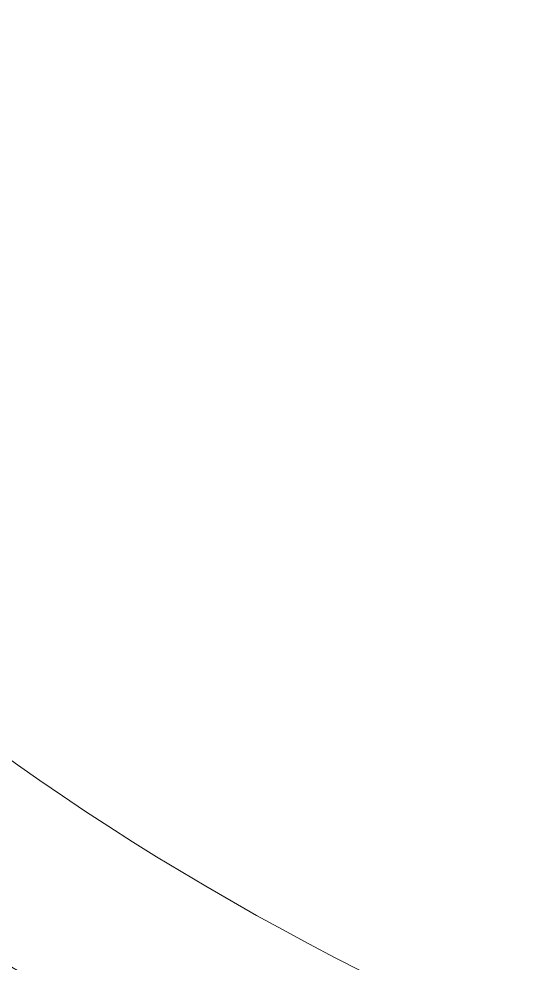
# Model space of a CAD drawing. Header units: millimetres. Extents: x 474.7 to 528.3, y 13.1 to 23.5.
# Drawn here: x 480.82869 to 480.83526, y 15.76346 to 15.77567 of the extents above; entities that cross this region are included whole.
import ezdxf

# ---------------------------------------------------------------- set-up
doc = ezdxf.new("R2010")
doc.units = ezdxf.units.MM
doc.header["$LTSCALE"] = 2.5
doc.layers.add('I-ARQ', color=8, linetype='Continuous')

msp = doc.modelspace()

# ---------------------------------------------------------------- linework, layer by layer
at = {"layer": 'I-ARQ', "lineweight": 5}
for points in [[(480.88218, 15.757706, 9.622552), (480.863763, 15.751249, 9.631683), (480.840018, 15.75317, 9.628966), (480.825385, 15.762301, 9.616053), (480.825385, 15.762301, 9.616053), (480.810752, 15.771433, 9.603139), (480.809277, 15.785249, 9.583599), (480.821856, 15.79535, 9.569316)], [(480.888586, 15.762792, 9.615359), (480.872994, 15.75379, 9.62809), (480.848044, 15.753206, 9.628916), (480.831242, 15.76145, 9.617257), (480.831242, 15.76145, 9.617257), (480.81444, 15.769695, 9.605597), (480.811413, 15.784004, 9.585361), (480.824286, 15.794341, 9.570743)], [(480.888115, 15.763064, 9.614974), (480.872839, 15.754245, 9.627447), (480.848421, 15.753629, 9.628318), (480.831873, 15.761646, 9.616979), (480.831873, 15.761646, 9.616979), (480.815325, 15.769663, 9.605642), (480.812135, 15.783653, 9.585857), (480.824526, 15.79387, 9.571408)], [(480.885951, 15.764313, 9.613208), (480.871798, 15.756141, 9.624764), (480.849173, 15.755571, 9.625571), (480.83384, 15.762999, 9.615066), (480.83384, 15.762999, 9.615066), (480.818506, 15.770428, 9.60456), (480.815551, 15.78339, 9.586229), (480.827031, 15.792857, 9.572841)]]:
    msp.add_open_spline(points, degree=3, knots=[0, 0, 0, 0, 0.5, 0.5, 0.5, 0.5, 1, 1, 1, 1], dxfattribs=at)

doc.saveas('drawing.dxf')
